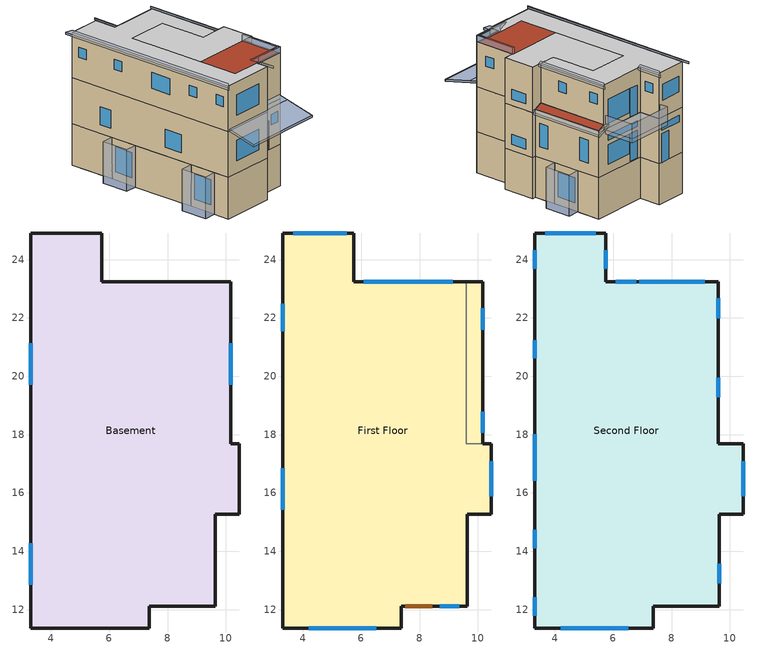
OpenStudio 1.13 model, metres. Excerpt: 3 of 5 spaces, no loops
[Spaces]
Basement
 floor ground: 5.75,24.91 5.75,23.23 10.16,23.23 10.16,17.69 10.46,17.69 10.46,15.27 9.64,15.27 9.64,12.11 7.37,12.11 7.37,11.37 3.3,11.37 3.3,24.91 z-3.05
 wall outside: 3.3,21.44 3.3,19.41 / 3.3,14.58 3.3,12.55 / 10.16,19.4 10.16,21.43 z-3.05:0
 wall ground: 3.3,12.55 3.3,11.37 7.37,11.37 7.37,12.11 9.64,12.11 9.64,15.27 10.46,15.27 10.46,17.69 10.16,17.69 10.16,19.4 / 3.3,19.41 3.3,14.58 / 10.16,21.43 10.16,23.23 5.75,23.23 5.75,24.91 3.3,24.91 3.3,21.44 z-3.05:0
 window: 10.16,19.71 10.16,21.12 / 3.3,21.14 3.3,19.71 / 3.3,14.28 3.3,12.86 z-2.44:-0.61
First Floor
 floor to Basement: 5.75,24.91 5.75,23.23 10.16,23.23 10.16,17.69 10.46,17.69 10.46,15.27 9.64,15.27 9.64,12.11 7.37,12.11 7.37,11.37 3.3,11.37 3.3,24.91 z0
 wall outside: 10.16,23.23 5.75,23.23 5.75,24.91 3.3,24.91 3.3,11.37 7.37,11.37 7.37,12.11 9.64,12.11 9.64,15.27 10.46,15.27 10.46,17.69 10.16,17.69 z0:3.35; 10.16,17.69 10.16,23.23 z0:3.5; 9.6,23.23,3.77 10.16,23.23,3.5 10.16,23.23,3.35 9.6,23.23,3.35
 wall to Second Floor: 9.6,23.23 9.6,17.69 z3.35:3.77; 9.6,17.69,3.77 9.6,17.69,3.35 10.16,17.69,3.35 10.16,17.69,3.5
 window: 10.46,15.88 10.46,17.08 z0.46:1.2; 10.16,18.07 10.16,18.77 / 10.16,21.6 10.16,22.33 z0.83:2.54; 9.13,23.23 6.89,23.23 z0.65:2.12; 9.13,23.23 6.08,23.23 z2.42:2.83; 5.5,24.91 4.74,24.91 z0:2.13; 5.5,24.91 3.66,24.91 z2.4:2.85; 3.3,22.48 3.3,21.55 / 3.3,16.84 3.3,15.43 z0.64:1.95; 4.2,11.37 6.51,11.37 z0.9:2.41; 8.69,12.11 9.36,12.11 z1.75:2.5; 6.79,23.23 6.08,23.23 z0.08:2.12
 door: 7.51,12.11,2.13 7.52,12.11,0 8.43,12.11,0 8.43,12.11,2.13
 roof outside: 9.6,17.69,3.77 10.16,17.69,3.5 10.16,23.23,3.5 9.6,23.23,3.77
Second Floor
 floor to First Floor: 5.75,24.91 5.75,23.23 9.6,23.23 9.6,17.69 10.46,17.69 10.46,15.27 9.64,15.27 9.64,12.11 7.37,12.11 7.37,11.37 3.3,11.37 3.3,24.91 z3.35
 wall outside: 9.6,23.23 5.75,23.23 5.75,24.91 3.3,24.91 3.3,11.37 7.37,11.37 7.37,12.11 9.64,12.11 9.64,15.27 10.46,15.27 10.46,17.69 z3.35:6.71; 10.46,17.69 10.16,17.69 z3.35:3.5; 9.6,17.69 9.6,23.23 z3.77:6.71; 10.46,17.69,6.71 10.46,17.69,3.5 10.16,17.69,3.5 9.6,17.69,3.77 9.6,17.69,6.71
 window: 10.46,15.88 10.46,17.08 z3.81:4.55; 9.64,12.9 9.64,13.57 / 9.6,19.28 9.6,19.95 / 9.6,21.99 9.6,22.67 z5.11:5.86; 9.13,23.23 6.89,23.23 z3.7:5.47; 6.79,23.23 6.08,23.23 z3.35:5.47; 5.75,23.69 5.75,24.32 / 3.3,24.32 3.3,23.69 / 3.3,21.24 3.3,20.61 / 3.3,14.74 3.3,14.11 / 3.3,12.42 3.3,11.79 z5.05:5.79; 5.4,24.91 3.67,24.91 / 3.3,18.01 3.3,16.42 z4.6:5.79; 4.2,11.37,5.76 4.2,11.37,4.25 6.52,11.37,4.25 6.51,11.37,5.76
 ceiling to Attic: 7.37,11.37 7.37,12.27 5.12,12.27 5.12,21.21 8.29,21.21 8.29,17.69 9.6,17.69 9.6,23.23 5.75,23.23 5.75,24.91 3.3,24.91 3.3,11.37 z6.71
 ceiling to Loft: 10.46,15.27 10.46,17.69 8.29,17.69 8.29,21.21 5.12,21.21 5.12,15.27 z6.71
 roof outside: 9.64,12.27 9.64,15.27 5.12,15.27 5.12,12.27 z6.71; 9.64,12.11 9.64,12.27 7.37,12.27 7.37,12.11 z6.71
shading: 9.88,17.69 9.88,23.54 / 3.03,25.21 3.03,11.07 / 6.02,23.23 6.02,25.21 / 7.64,11.07 7.64,12.11 z6.58:6.73; 9.49,12.27 7.37,12.27 / 7.37,12.27 7.37,12.11 / 7.37,12.11 9.64,12.11 / 9.64,12.11 9.64,15.27 / 9.64,15.27 9.49,15.27 / 9.49,15.27 9.49,12.27 z6.71:7.16; 10.44,17.69 10.44,23.54 z3.22:3.38; 3.38,9.23 9.49,9.23 z2.86:3.01; 9.45,23.23 9.45,25.61 / 9.45,25.61 5.75,25.61 / 5.75,25.61 5.75,24.91 z3.35:4.42; 9.45,23.23 9.45,25.61 / 9.45,25.61 5.75,25.61 / 5.75,25.61 5.75,24.91 / 5.75,24.91 5.75,23.23 z3.05:3.35; 10.16,19.4 11.07,19.4 / 11.07,19.4 11.07,21.43 / 11.07,21.43 10.16,21.43 / 3.3,21.44 2.39,21.44 / 2.39,21.44 2.39,19.42 / 2.39,19.42 3.3,19.42 / 3.3,14.58 2.39,14.58 / 2.39,14.58 2.39,12.56 / 2.39,12.56 3.3,12.56 z-3.05:0; 7.37,12.27,7.16 7.37,12.27,6.86 6.72,12.27,7.16; 9.46,23.54,3.83 10.44,23.54,3.38 10.44,23.54,3.22 9.46,23.54,3.68; 7.37,12.11,3.72 7.37,11.37,3.54 9.49,11.37,3.54 9.49,12.11,3.72; 3.38,11.37,3.54 3.38,11.37,3.38 3.38,9.23,2.86 3.38,9.23,3.01; 9.49,12.11,3.72 9.49,9.23,3.01 9.49,9.23,2.86 9.49,12.11,3.57; 3.38,11.37,3.54 3.38,9.23,3.01 9.49,9.23,3.01 9.49,11.37,3.54; 9.45,25.61 9.45,23.23 5.75,23.23 5.75,25.61 z3.05; 9.45,23.23 9.45,25.61 5.75,25.61 5.75,23.23 z3.35; 7.37,11.37,6.86 7.64,11.07,6.73 7.64,12.11,6.73 7.37,12.11,6.86; 9.64,12.11 9.64,15.27 9.49,15.27 9.49,12.27 z7.16; 9.64,12.11 9.49,12.27 7.37,12.27 7.37,12.11 z7.16; 7.37,12.11 7.37,12.27 6.72,12.27 6.72,12.11 z7.16; 6.72,12.11,7.16 7.37,12.11,6.86 7.37,12.11,7.16; 5.75,23.23,6.86 6.02,23.23,6.73 6.02,25.21,6.73 5.75,24.91,6.86; 3.3,24.91,6.86 3.03,25.21,6.73 3.03,11.07,6.73 3.3,11.37,6.86; 9.61,17.69,6.85 9.88,17.69,6.73 9.88,23.54,6.73 9.61,23.23,6.85; 10.16,17.69,3.5 10.44,17.69,3.38 10.44,23.54,3.38 10.16,23.23,3.5; 9.45,23.23,3.84 9.6,23.23,3.77 9.45,23.54,3.84; 9.45,23.54,3.84 10.16,23.23,3.5 10.44,23.54,3.38; 9.45,23.54,3.84 9.6,23.23,3.77 10.16,23.23,3.5
[Site]
Denver Centennial  Golden   Nr: Latitude {deg}=39.74; Longitude {deg}=-105.18; Time Zone {hr}=-7; Elevation {m}=1829
[SizingPeriod:DesignDay] Barometric Pressure {Pa}=81198; Sky Clearness=0; Rain Indicator=0; Snow Indicator=0; Day of Month=21; Daylight Saving Time Indicator=0; Dry-Bulb Temperature Range Modifier Type=DefaultMultipliers
Name | Maximum Dry-Bulb Temperature {C} | Daily Dry-Bulb Temperature Range {deltaC} | Humidity Indicating Conditions at Maximum Dry-Bulb | Wind Speed {m/s} | Wind Direction {deg} | Month | Day Type | Humidity Indicating Type | Solar Model Indicator | ASHRAE Taub | ASHRAE Taud
Denver Centennial  Golden   N Ann Clg .4% Condns Enth=>MDB | 27.3 | 15.2 | 59700 | 4.9 | 0 | 7 | SummerDesignDay | Enthalpy | ASHRAETau | 0.424 | 2.025
Denver Centennial  Golden   N Ann Clg .4% Condns DP=>MDB | 20.2 | 15.2 | 16.1 | 4.9 | 0 | 7 | SummerDesignDay | Dewpoint | ASHRAETau | 0.424 | 2.025
Denver Centennial  Golden   N Ann Clg .4% Condns DB=>MWB | 33 | 15.2 | 15.7 | 4.9 | 0 | 7 | SummerDesignDay | Wetbulb | ASHRAETau | 0.424 | 2.025
Denver Centennial  Golden   N Ann Hum_n 99.6% Condns DP=>MCDB | -10.9 | 0 | -21.6 | 3 | 340 | 12 | WinterDesignDay | Dewpoint | ASHRAEClearSky
[Building]
Mid-rise Apartment: North Axis {deg}=-0; Space Type=ASHRAE 90.1-2004 Mid-riseApartment Apartment; Default Construction Set=ASHRAE 90.1-2004 ClimateZone 5-6 (m apt) ConstSet
[ClimateZones]
Climate Zone Institution Name 1=ASHRAE; Climate Zone Document Name 1=ANSI/ASHRAE Standard 169; Climate Zone Document Year 1=2006; Climate Zone Institution Name 2=CEC; Climate Zone Document Name 2=California Climate Zone Descriptions; Climate Zone Document Year 2=1995
[Construction]
000 ExtSlabCarpet 4in ClimateZone 1-8: MAT-CC05 4 HW CONCRETE, CP02 CARPET PAD
000 Exterior Door: 000 F08 Metal surface, 000 I01 25mm insulation board
000 Exterior Window: 000 Clear 3mm, 000 Air 13mm, 000 Clear 3mm
000 Interior Ceiling: 000 M11 100mm lightweight concrete, 000 F05 Ceiling air space resistance, 000 F16 Acoustic tile
000 Interior Door; 000 Interior Partition: 000 G05 25mm wood
000 Interior Floor: 000 F16 Acoustic tile, 000 F05 Ceiling air space resistance, 000 M11 100mm lightweight concrete
000 Interior Wall: 000 G01a 19mm gypsum board, 000 F04 Wall air space resistance, 000 G01a 19mm gypsum board
000 Interior Window: 000 Clear 3mm
ASHRAE 90.1-2004 ExtRoof IEAD ClimateZone 5-6: Roof Membrane, IEAD NonRes Roof Insulation-2.85, Metal Decking
ASHRAE 90.1-2004 ExtWall SteelFrame ClimateZone alt-res 4-6: Wood Siding, Steel Frame NonRes Wall Insulation-2.75, 1/2IN Gypsum
ASHRAE 90.1-2004 ExtWindow ClimateZone alt-res 4-6: Fixed Window 3.81/0.39/0.27
[DefaultConstructionSet]
ASHRAE 90.1-2004 ClimateZone 5-6 (m apt) ConstSet: Default Exterior Surface Constructions=ASHRAE 90.1-2004 ClimateZone 5-6 (m apt) Exterior DefSurfCons; Default Interior Surface Constructions=000 Interior DefSurfCons; Default Ground Contact Surface Constructions=000 Ground DefSurfCons; Default Exterior SubSurface Constructions=ASHRAE 90.1-2004 ClimateZone 5-6 (m apt) Exterior DefSubCons; Default Interior SubSurface Constructions=000 Interior DefSubCons; Interior Partition Construction=000 Interior Partition
[DefaultSubSurfaceConstructions] Glass Door Construction=000 Exterior Window; Skylight Construction=000 Exterior Window; Tubular Daylight Dome Construction=000 Interior Window; Tubular Daylight Diffuser Construction=000 Interior Window
Name | Fixed Window Construction | Operable Window Construction | Door Construction
000 Interior DefSubCons | 000 Interior Window | 000 Interior Window | 000 Interior Door
ASHRAE 90.1-2004 ClimateZone 5-6 (m apt) Exterior DefSubCons | ASHRAE 90.1-2004 ExtWindow ClimateZone alt-res 4-6 | ASHRAE 90.1-2004 ExtWindow ClimateZone alt-res 4-6 | 000 Exterior Door
[DefaultSurfaceConstructions]
Name | Floor Construction | Wall Construction | Roof Ceiling Construction
000 Ground DefSurfCons | 000 ExtSlabCarpet 4in ClimateZone 1-8 | 000 ExtSlabCarpet 4in ClimateZone 1-8 | 000 ExtSlabCarpet 4in ClimateZone 1-8
000 Interior DefSurfCons | 000 Interior Floor | 000 Interior Wall | 000 Interior Ceiling
ASHRAE 90.1-2004 ClimateZone 5-6 (m apt) Exterior DefSurfCons | 000 ExtSlabCarpet 4in ClimateZone 1-8 | ASHRAE 90.1-2004 ExtWall SteelFrame ClimateZone alt-res 4-6 | ASHRAE 90.1-2004 ExtRoof IEAD ClimateZone 5-6
[Material]
Name | Roughness | Thickness | Conductivity | Density | Specific Heat | Thermal Absorptance | Solar Absorptance | Visible Absorptance
000 F08 Metal surface | Smooth | 0.0008 | 45.28 | 7824 | 500
000 F16 Acoustic tile | MediumSmooth | 0.0191 | 0.06 | 368 | 590
000 G01a 19mm gypsum board | MediumSmooth | 0.019 | 0.16 | 800 | 1090
000 G05 25mm wood | MediumSmooth | 0.0254 | 0.15 | 608 | 1630
000 I01 25mm insulation board | MediumRough | 0.0254 | 0.03 | 43 | 1210
000 M11 100mm lightweight concrete | MediumRough | 0.1016 | 0.53 | 1280 | 840
1/2IN Gypsum | Smooth | 0.0127 | 0.16 | 784.9 | 830 | 0.9 | 0.92 | 0.92
IEAD NonRes Roof Insulation-2.85 | MediumRough | 0.127339 | 0.049 | 265 | 836.8 | 0.9 | 0.7 | 0.7
MAT-CC05 4 HW CONCRETE | Rough | 0.1016 | 1.311 | 2240 | 836.8 | 0.9 | 0.7 | 0.7
Metal Decking | MediumSmooth | 0.0015 | 45.006 | 7680 | 418.4 | 0.9 | 0.7 | 0.3
Roof Membrane | VeryRough | 0.0095 | 0.16 | 1121.29 | 1460 | 0.9 | 0.7 | 0.7
Steel Frame NonRes Wall Insulation-2.75 | MediumRough | 0.119161 | 0.049 | 265 | 836.8 | 0.9 | 0.7 | 0.7
Wood Siding | MediumSmooth | 0.01 | 0.11 | 544.62 | 1210 | 0.9 | 0.78 | 0.78
[Material:AirGap]
Name | Thermal Resistance
000 F04 Wall air space resistance | 0.15
000 F05 Ceiling air space resistance | 0.18
[Material:NoMass]
CP02 CARPET PAD: Roughness=VeryRough; Thermal Resistance=0.2165; Thermal Absorptance=0.9; Solar Absorptance=0.7; Visible Absorptance=0.8
[WindowMaterial:Gas]
000 Air 13mm: Gas Type=Air; Thickness=0.0127
[WindowMaterial:Glazing]
000 Clear 3mm: Optical Data Type=SpectralAverage; Thickness=0.003; Solar Transmittance at Normal Incidence=0.837; Front Side Solar Reflectance at Normal Incidence=0.075; Back Side Solar Reflectance at Normal Incidence=0.075; Visible Transmittance at Normal Incidence=0.898; Front Side Visible Reflectance at Normal Incidence=0.081; Back Side Visible Reflectance at Normal Incidence=0.081; Infrared Transmittance at Normal Incidence=0; Front Side Infrared Hemispherical Emissivity=0.84; Back Side Infrared Hemispherical Emissivity=0.84; Conductivity=0.9
[WindowMaterial:SimpleGlazingSystem]
Fixed Window 3.81/0.39/0.27: U-Factor=2.95256; Solar Heat Gain Coefficient=0.39; Visible Transmittance=0.27
[DefaultScheduleSet]
Mid-riseApartment Apartment Schedules: Number of People Schedule=Mid-riseApartment Apartment Occ; People Activity Level Schedule=Mid-riseApartment Activity; Lighting Schedule=Mid-riseApartment Apartment Light; Electric Equipment Schedule=Mid-riseApartment Apartment Equip; Infiltration Schedule=Mid-riseApartment Infil
[ElectricEquipment] Space or SpaceType=ASHRAE 90.1-2004 Mid-riseApartment Apartment
Name | Electric Equipment Definition | Schedule
ASHRAE 90.1-2004 Mid-riseApartment Apartment ElecInst | ASHRAE 90.1-2004 Mid-riseApartment Apartment ElecDef
Electric Equipment 1 | Laundry | Laundry
[ElectricEquipment:Definition]
Name | Design Level Calculation Method | Design Level | Watts per Space Floor Area | Design Level {W}
ASHRAE 90.1-2004 Mid-riseApartment Apartment ElecDef | Watts/Area | 0 | 5.38196
Laundry | EquipmentLevel |  |  | 2000
[Lights]
ASHRAE 90.1-2004 Mid-riseApartment Apartment LightsInst: Lights Definition=ASHRAE 90.1-2004 Mid-riseApartment Apartment LightsDef; Space or SpaceType=ASHRAE 90.1-2004 Mid-riseApartment Apartment
[Lights:Definition]
ASHRAE 90.1-2004 Mid-riseApartment Apartment LightsDef: Design Level Calculation Method=Watts/Area; Lighting Level=0; Watts per Space Floor Area=3.87501
[People]
ASHRAE 90.1-2004 Mid-riseApartment Apartment PeopInst: People Definition=Mid-riseApartment Apartment PeopDef; Space or SpaceType=ASHRAE 90.1-2004 Mid-riseApartment Apartment
[People:Definition]
Mid-riseApartment Apartment PeopDef: Number of People Calculation Method=People/Area; Number of People=0; People per Space Floor Area=0.0283091; Fraction Radiant=0.3
[SpaceInfiltration:DesignFlowRate] Constant Term Coefficient=1
Name | Space or SpaceType | Design Flow Rate Calculation Method | Design Flow Rate | Flow per Exterior Surface Area | Air Changes per Hour | Temperature Term Coefficient | Schedule | Design Flow Rate {m3/s} | Air Changes per Hour {1/hr}
ASHRAE 90.1-2004 Mid-riseApartment Apartment Infil | ASHRAE 90.1-2004 Mid-riseApartment Apartment | Flow/ExteriorArea | 0 | 0.0003048 | 0 | 0
Space Infiltration Design Flow Rate 1 | Empty Space Type | Flow/Space |  |  |  |  | Mid-riseApartment Infil | 0 | 0.25
[SpaceType]
Name | Default Schedule Set
ASHRAE 90.1-2004 Mid-riseApartment Apartment | Mid-riseApartment Apartment Schedules
Empty Space Type
[ThermostatSetpoint:DualSetpoint]
Thermostat Setpoint Dual Setpoint 1: Heating Setpoint Temperature Schedule=Custom House HtgSetp; Cooling Setpoint Temperature Schedule=Custom House ClgSetp
[Space]
Name | Space Type | Building Story | Thermal Zone
Basement | Empty Space Type | Building Story - Basement | Thermal Zone: Basement
First Floor |  | Building Story 1 | Thermal Zone: First Floor - Plus
Second Floor |  | Building Story 2 | Thermal Zone: First Floor - Plus
[ThermalZone] Use Ideal Air Loads=No
Name | Thermostat
Thermal Zone: Basement
Thermal Zone: First Floor - Plus | Thermostat Setpoint Dual Setpoint 1
[Sizing:Zone]
Thermal Zone: Attic: Zone Cooling Design Supply Air Temperature Input Method=SupplyAirTemperature; Zone Cooling Design Supply Air Temperature {C}=14; Zone Cooling Design Supply Air Temperature Difference {deltaC}=11.11; Zone Heating Design Supply Air Temperature Input Method=SupplyAirTemperature; Zone Heating Design Supply Air Temperature {C}=40; Zone Heating Design Supply Air Temperature Difference {deltaC}=11.11; Zone Cooling Design Supply Air Humidity Ratio {kg-H2O/kg-air}=0.0085; Zone Heating Design Supply Air Humidity Ratio {kg-H2O/kg-air}=0.008; Heating Design Air Flow Method=DesignDay; Account for Dedicated Outdoor Air System=No; Dedicated Outdoor Air System Control Strategy=NeutralSupplyAir; Dedicated Outdoor Air Low Setpoint Temperature for Design {C}=Autosize; Dedicated Outdoor Air High Setpoint Temperature for Design {C}=Autosize
[BuildingStory]
Name | Nominal Z Coordinate {m}
Building Story - Basement | -3.048
Building Story 1 | 0
Building Story 2 | 3.3528
[GasEquipment:Definition]
Gas Equipment Definition 1: Design Level Calculation Method=EquipmentLevel; Design Level {W}=879.213
[GasEquipment]
Gas Equipment 1: Gas Equipment Definition=Gas Equipment Definition 1; Space or SpaceType=ASHRAE 90.1-2004 Mid-riseApartment Apartment; Schedule=Range/Oven
[Schedule:Ruleset]
Name | Default Day Schedule | Summer Design Day Schedule | Winter Design Day Schedule
Mid-riseApartment Apartment Occ | Mid-riseApartment Apartment Occ Default Schedule | Mid-riseApartment Apartment Occ Summer Design Day | Mid-riseApartment Apartment Occ Winter Design Day
Mid-riseApartment Infil | Mid-riseApartment Infil Default Schedule | Mid-riseApartment Infil Summer Design Day | Mid-riseApartment Infil Winter Design Day
Mid-riseApartment Apartment Light | Mid-riseApartment Apartment Light Default Schedule | Mid-riseApartment Apartment Light Summer Design Day | Mid-riseApartment Apartment Light Winter Design Day
Mid-riseApartment Apartment Equip | Mid-riseApartment Apartment Equip Default Schedule | Mid-riseApartment Apartment Equip Summer Design Day | Mid-riseApartment Apartment Equip Winter Design Day
Mid-riseApartment Activity | Mid-riseApartment Activity Default Schedule | Mid-riseApartment Activity Summer Design Day | Mid-riseApartment Activity Winter Design Day
Custom House HtgSetp | Mid-riseApartment Apartment HtgSetp Default Schedule 1 | Schedule Day 8 | Schedule Day 9
Custom House ClgSetp | Mid-riseApartment Apartment ClgSetp Default Schedule 1 | Schedule Day 10 | Schedule Day 11
Range/Oven | Schedule Day 4
Laundry | Schedule Day 5
[Schedule:Day]
Mid-riseApartment Apartment Occ Default Schedule; Mid-riseApartment Apartment Occ Winter Design Day; Mid-riseApartment Apartment Occ Summer Design Day: 7, 0, 1, 8, 0, 0.85, 9, 0, 0.39, 16, 0, 0.25, 17, 0, 0.3, 18, 0, 0.52, 21, 0, 0.87, 24, 0, 1
Mid-riseApartment Infil Default Schedule; Mid-riseApartment Infil Winter Design Day; Mid-riseApartment Infil Summer Design Day: 24, 0, 1
Mid-riseApartment Apartment Light Default Schedule; Mid-riseApartment Apartment Light Winter Design Day; Mid-riseApartment Apartment Light Summer Design Day: 4, 0, 0.067, 5, 0, 0.187, 6, 0, 0.394, 7, 0, 0.44, 8, 0, 0.393, 9, 0, 0.172, 15, 0, 0.119, 16, 0, 0.206, 17, 0, 0.439, 18, 0, 0.616, 19, 0, 0.829, 20, 0, 0.986, 21, 0, 1, 22, 0, 0.692, 23, 0, 0.384, 24, 0, 0.16
Mid-riseApartment Apartment Equip Default Schedule; Mid-riseApartment Apartment Equip Winter Design Day; Mid-riseApartment Apartment Equip Summer Design Day: 1, 0, 0.45, 2, 0, 0.41, 3, 0, 0.39, 5, 0, 0.38, 6, 0, 0.43, 7, 0, 0.54, 8, 0, 0.65, 9, 0, 0.66, 10, 0, 0.67, 11, 0, 0.69, 12, 0, 0.7, 13, 0, 0.69, 14, 0, 0.66, 15, 0, 0.65, 16, 0, 0.68, 17, 0, 0.8, 19, 0, 1, 20, 0, 0.93, 21, 0, 0.89, 22, 0, 0.85, 23, 0, 0.71, 24, 0, 0.58
Mid-riseApartment Activity Default Schedule; Mid-riseApartment Activity Winter Design Day; Mid-riseApartment Activity Summer Design Day: 24, 0, 120
Mid-riseApartment Apartment HtgSetp Default Schedule 1: 7, 0, 13.8889, 20, 0, 19.4444, 24, 0, 13.8889
Schedule Day 8; Schedule Day 9: 24, 0, 21.1
Mid-riseApartment Apartment ClgSetp Default Schedule 1: 6, 0, 26.6667, 20, 0, 23.9, 24, 0, 26.6667
Schedule Day 10; Schedule Day 11: 24, 0, 23.9
Schedule Day 4: 7, 0, 0, 8, 0, 1, 16, 0, 0.0138903, 17, 0, 1, 24, 0, 0.0138903
Schedule Day 5: 24, 0, 0
Schedule Day 6: 18, 0, 0, 21, 0, 0.746093, 24, 0, 0
Schedule Day 7: 5, 0, 18.8889, 24, 0, 20
[Schedule:Rule] Rule Order=0; Apply Saturday=Yes
Name | Schedule Ruleset | Day Schedule | Apply Sunday | Apply Monday | Apply Tuesday | Apply Wednesday | Apply Thursday | Apply Friday | Date Specification Type | Start Month | Start Day | End Month | End Day
Schedule Rule 1 | Laundry | Schedule Day 6
Schedule Rule 2 | Custom House HtgSetp | Schedule Day 7 | Yes | Yes | Yes | Yes | Yes | Yes | DateRange | 7 | 1 | 12 | 31
